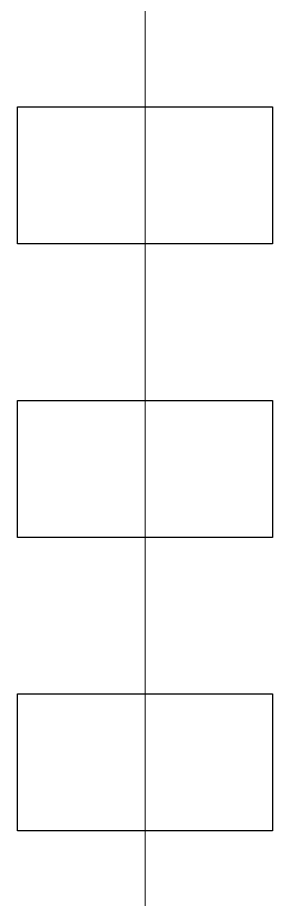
# Model space of a CAD drawing. Header units: millimetres. Extents: x -3 to 153, y 27 to 116.
# Drawn here: x 50.37 to 52.57, y 51.8 to 59.43 of the extents above; entities that cross this region are included whole.
import ezdxf

# ---------------------------------------------------------------- set-up
doc = ezdxf.new("R2010")
doc.units = ezdxf.units.MM
doc.header["$MEASUREMENT"] = 0
doc.layers.add('layer 1', color=7, linetype='Continuous')

msp = doc.modelspace()

# ---------------------------------------------------------------- linework, layer by layer
at = {"layer": 'layer 1', "color": 0, "lineweight": 20}
msp.add_open_spline([(51.4728, 46.6325), (51.4728, 46.6325), (51.4728, 87.2514), (51.4728, 87.2514)], degree=3, dxfattribs=at)
at = {"layer": 'layer 1', "color": 0}
for points in [[(50.3721, 58.6552), (50.3721, 58.6552), (50.3721, 57.4699), (50.3721, 57.4699), (50.3721, 57.4699), (50.3721, 57.4699), (52.5734, 57.4699), (52.5734, 57.4699), (52.5734, 57.4699), (52.5734, 57.4699), (52.5734, 58.6552), (52.5734, 58.6552), (52.5734, 58.6552), (52.5734, 58.6552), (50.3721, 58.6552), (50.3721, 58.6552)], [(50.3721, 56.1152), (50.3721, 56.1152), (50.3721, 54.9299), (50.3721, 54.9299), (50.3721, 54.9299), (50.3721, 54.9299), (52.5734, 54.9299), (52.5734, 54.9299), (52.5734, 54.9299), (52.5734, 54.9299), (52.5734, 56.1152), (52.5734, 56.1152), (52.5734, 56.1152), (52.5734, 56.1152), (50.3721, 56.1152), (50.3721, 56.1152)], [(50.3721, 53.5752), (50.3721, 53.5752), (50.3721, 52.3899), (50.3721, 52.3899), (50.3721, 52.3899), (50.3721, 52.3899), (52.5734, 52.3899), (52.5734, 52.3899), (52.5734, 52.3899), (52.5734, 52.3899), (52.5734, 53.5752), (52.5734, 53.5752), (52.5734, 53.5752), (52.5734, 53.5752), (50.3721, 53.5752), (50.3721, 53.5752)]]:
    msp.add_open_spline(points, degree=3, knots=[0, 0, 0, 0, 0.2, 0.2, 0.2, 0.2, 0.4, 0.4, 0.4, 0.4, 0.6, 0.6, 0.6, 0.6, 1, 1, 1, 1], dxfattribs=at)

doc.saveas('drawing.dxf')
